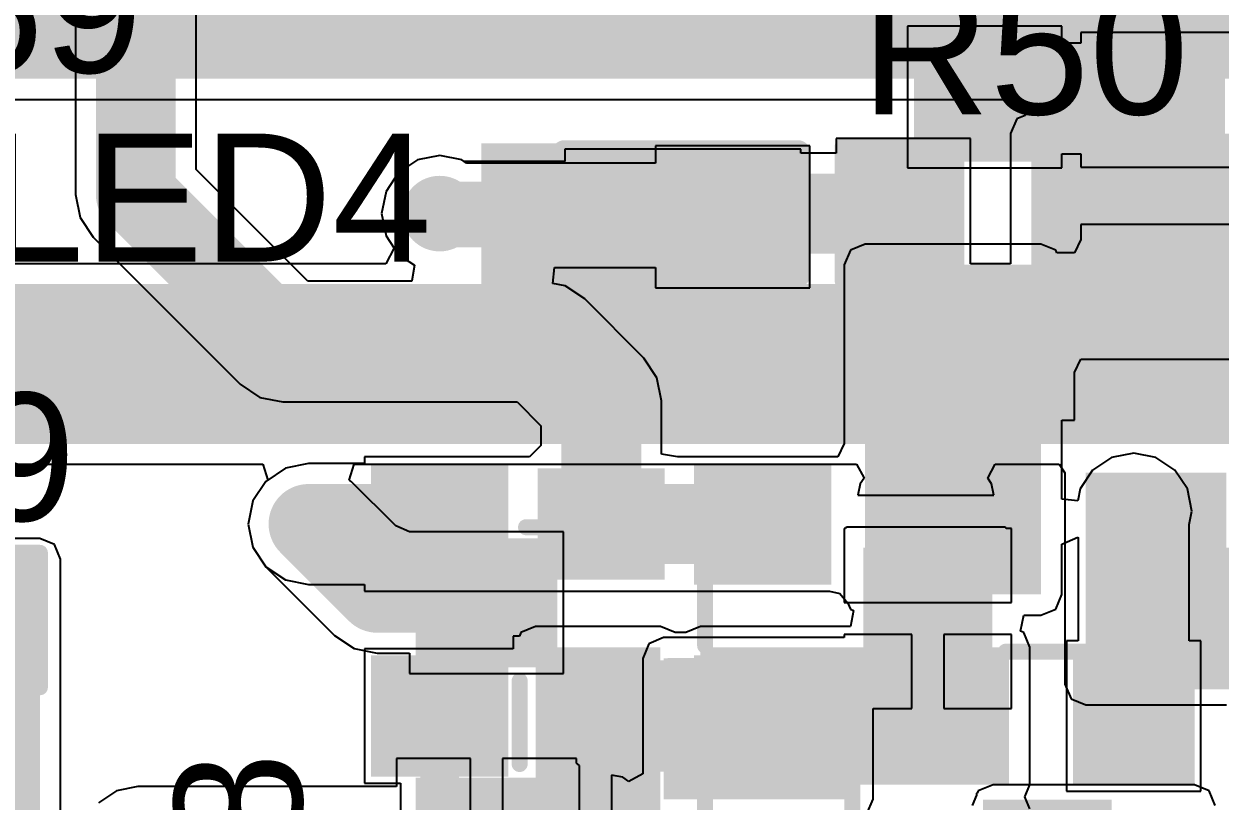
# Model space of a CAD drawing. Header units: millimetres. Extents: x 0 to 214, y 0 to 214.
# Drawn here: x 5.012 to 5.386, y 0.7224 to 0.9653 of the extents above; entities that cross this region are included whole.
import ezdxf

# ---------------------------------------------------------------- set-up
doc = ezdxf.new("R2010")
doc.units = ezdxf.units.MM
doc.header["$MEASUREMENT"] = 0
for name, color, linetype in [('BottomLayer', 5, 'Continuous'), ('BottomPaste', 16, 'Continuous'), ('BottomSolder', 6, 'Continuous'), ('TopLayer', 1, 'Continuous'), ('TopOverlay', 2, 'Continuous'), ('TopPaste', 8, 'Continuous'), ('TopSolder', 216, 'Continuous'), ('ViaHoleLayer', 16, 'Continuous')]:
    doc.layers.add(name, color=color, linetype=linetype)
doc.styles.add('Arial', font='', dxfattribs={"height": 0.2})
doc.styles.get('Arial').set_extended_font_data('Arial')

# ---------------------------------------------------------------- blocks, each defined once
blk = doc.blocks.new('SOT_23_45')
at = {"layer": 'TopLayer'}
for points in [[(-0.01614175, 0.05748035), (0.01614175, 0.05748035), (0.01614175, 0.02125985), (-0.01614175, 0.02125985)], [(-0.05354335, -0.02125985), (-0.02125985, -0.02125985), (-0.02125985, -0.05748035), (-0.05354335, -0.05748035)], [(0.02125985, -0.02125985), (0.05354335, -0.02125985), (0.05354335, -0.05748035), (0.02125985, -0.05748035)]]:
    blk.add_hatch(color=1, dxfattribs=at).paths.add_polyline_path(points)
at = {"layer": 'TopPaste'}
for points in [[(-0.01614175, 0.05748035), (0.01614175, 0.05748035), (0.01614175, 0.02125985), (-0.01614175, 0.02125985)], [(-0.05354335, -0.02125985), (-0.02125985, -0.02125985), (-0.02125985, -0.05748035), (-0.05354335, -0.05748035)], [(0.02125985, -0.02125985), (0.05354335, -0.02125985), (0.05354335, -0.05748035), (0.02125985, -0.05748035)]]:
    blk.add_hatch(color=8, dxfattribs=at).paths.add_polyline_path(points)
at = {"layer": 'TopSolder'}
for points in [[(-0.02014175, 0.06148035), (0.02014175, 0.06148035), (0.02014175, 0.01725985), (-0.02014175, 0.01725985)], [(-0.05754335, -0.01725985), (-0.01725985, -0.01725985), (-0.01725985, -0.06148035), (-0.05754335, -0.06148035)], [(0.01725985, -0.01725985), (0.05754335, -0.01725985), (0.05754335, -0.06148035), (0.01725985, -0.06148035)]]:
    blk.add_hatch(color=216, dxfattribs=at).paths.add_polyline_path(points)
at = {"layer": 'TopOverlay', "const_width": 0.005}
for points in [[(-0.061, -0.027), (-0.061, 0.029)], [(-0.061, 0.029), (-0.024, 0.029)], [(0.024, 0.029), (0.061, 0.029)], [(0.061, -0.027), (0.061, 0.029)], [(-0.013, -0.029), (0.013, -0.029)]]:
    blk.add_lwpolyline(points, dxfattribs=at)
at = {"layer": 'TopOverlay'}
for points, const_width in [([(-0.06225, 0.029, 1), (-0.05975, 0.029, 1)], 0.0025), ([(-0.06225, 0.029, 1), (-0.05975, 0.029, 1)], 0.0025), ([(-0.02525, 0.029, 1), (-0.02275, 0.029, 1)], 0.0025), ([(0.02275, 0.029, 1), (0.02525, 0.029, 1)], 0.0025), ([(0.05975, 0.029, 1), (0.06225, 0.029, 1)], 0.0025), ([(0.05975, 0.029, 1), (0.06225, 0.029, 1)], 0.0025), ([(-0.06225, -0.027, 1), (-0.05975, -0.027, 1)], 0.0025), ([(0.05975, -0.027, 1), (0.06225, -0.027, 1)], 0.0025), ([(-0.01425, -0.029, 1), (-0.01175, -0.029, 1)], 0.0025), ([(0.01175, -0.029, 1), (0.01425, -0.029, 1)], 0.0025), ([(-0.0643944, -0.045, 1), (-0.0716056, -0.045, 1)], 0.01), ([(-0.0741056, -0.045, 1), (-0.0691056, -0.045, 1)], 0.005), ([(-0.0668944, -0.045, 1), (-0.0618944, -0.045, 1)], 0.005)]:
    blk.add_lwpolyline(points, format="xyb", close=True, dxfattribs=dict(at, const_width=const_width))
blk = doc.blocks.new('R___0603_75')
at = {"layer": 'TopLayer'}
for points in [[(-0.015, 0.0175), (-0.015, -0.0175), (-0.045, -0.0175), (-0.045, 0.0175)], [(0.045, 0.0175), (0.045, -0.0175), (0.015, -0.0175), (0.015, 0.0175)]]:
    blk.add_hatch(color=1, dxfattribs=at).paths.add_polyline_path(points)
at = {"layer": 'TopPaste'}
for points in [[(-0.015, 0.0175), (-0.015, -0.0175), (-0.045, -0.0175), (-0.045, 0.0175)], [(0.045, 0.0175), (0.045, -0.0175), (0.015, -0.0175), (0.015, 0.0175)]]:
    blk.add_hatch(color=8, dxfattribs=at).paths.add_polyline_path(points)
at = {"layer": 'TopSolder'}
for points in [[(-0.011, 0.0215), (-0.011, -0.0215), (-0.049, -0.0215), (-0.049, 0.0215)], [(0.049, 0.0215), (0.049, -0.0215), (0.011, -0.0215), (0.011, 0.0215)]]:
    blk.add_hatch(color=216, dxfattribs=at).paths.add_polyline_path(points)
at = {"layer": 'TopOverlay', "const_width": 0.005}
for points in [[(-0.048, -0.021), (-0.048, 0.021)], [(-0.048, 0.021), (0.048, 0.021)], [(0.048, -0.021), (0.048, 0.021)], [(-0.048, -0.021), (0.048, -0.021)]]:
    blk.add_lwpolyline(points, dxfattribs=at)
at = {"layer": 'TopOverlay', "const_width": 0.0025}
for points in [[(-0.04925, 0.021, 1), (-0.04675, 0.021, 1)], [(-0.04925, 0.021, 1), (-0.04675, 0.021, 1)], [(0.04675, 0.021, 1), (0.04925, 0.021, 1)], [(0.04675, 0.021, 1), (0.04925, 0.021, 1)], [(-0.04925, -0.021, 1), (-0.04675, -0.021, 1)], [(-0.04925, -0.021, 1), (-0.04675, -0.021, 1)], [(0.04675, -0.021, 1), (0.04925, -0.021, 1)], [(0.04675, -0.021, 1), (0.04925, -0.021, 1)]]:
    blk.add_lwpolyline(points, format="xyb", close=True, dxfattribs=at)
blk = doc.blocks.new('RES_0603_B_140')
at = {"layer": 'BottomLayer'}
for points in [[(-0.045, -0.0175), (-0.045, 0.0175), (-0.015, 0.0175), (-0.015, -0.0175)], [(0.015, -0.0175), (0.015, 0.0175), (0.045, 0.0175), (0.045, -0.0175)]]:
    blk.add_hatch(color=5, dxfattribs=at).paths.add_polyline_path(points)
at = {"layer": 'BottomPaste'}
for points in [[(-0.045, -0.0175), (-0.045, 0.0175), (-0.015, 0.0175), (-0.015, -0.0175)], [(0.015, -0.0175), (0.015, 0.0175), (0.045, 0.0175), (0.045, -0.0175)]]:
    blk.add_hatch(color=16, dxfattribs=at).paths.add_polyline_path(points)
at = {"layer": 'BottomSolder'}
for points in [[(-0.049, -0.0215), (-0.049, 0.0215), (-0.011, 0.0215), (-0.011, -0.0215)], [(0.011, -0.0215), (0.011, 0.0215), (0.049, 0.0215), (0.049, -0.0215)]]:
    blk.add_hatch(color=6, dxfattribs=at).paths.add_polyline_path(points)
blk = doc.blocks.new('SOT_23_160')
at = {"layer": 'TopLayer'}
for points in [[(-0.01614175, 0.05748035), (0.01614175, 0.05748035), (0.01614175, 0.02125985), (-0.01614175, 0.02125985)], [(-0.05354335, -0.02125985), (-0.02125985, -0.02125985), (-0.02125985, -0.05748035), (-0.05354335, -0.05748035)], [(0.02125985, -0.02125985), (0.05354335, -0.02125985), (0.05354335, -0.05748035), (0.02125985, -0.05748035)]]:
    blk.add_hatch(color=1, dxfattribs=at).paths.add_polyline_path(points)
at = {"layer": 'TopPaste'}
for points in [[(-0.01614175, 0.05748035), (0.01614175, 0.05748035), (0.01614175, 0.02125985), (-0.01614175, 0.02125985)], [(-0.05354335, -0.02125985), (-0.02125985, -0.02125985), (-0.02125985, -0.05748035), (-0.05354335, -0.05748035)], [(0.02125985, -0.02125985), (0.05354335, -0.02125985), (0.05354335, -0.05748035), (0.02125985, -0.05748035)]]:
    blk.add_hatch(color=8, dxfattribs=at).paths.add_polyline_path(points)
at = {"layer": 'TopSolder'}
for points in [[(-0.02014175, 0.06148035), (0.02014175, 0.06148035), (0.02014175, 0.01725985), (-0.02014175, 0.01725985)], [(-0.05754335, -0.01725985), (-0.01725985, -0.01725985), (-0.01725985, -0.06148035), (-0.05754335, -0.06148035)], [(0.01725985, -0.01725985), (0.05754335, -0.01725985), (0.05754335, -0.06148035), (0.01725985, -0.06148035)]]:
    blk.add_hatch(color=216, dxfattribs=at).paths.add_polyline_path(points)
at = {"layer": 'TopOverlay', "const_width": 0.005}
for points in [[(-0.024, 0.029), (-0.061, 0.029)], [(-0.061, -0.027), (-0.061, 0.029)], [(0.061, 0.029), (0.024, 0.029)], [(0.061, -0.027), (0.061, 0.029)], [(0.013, -0.029), (-0.013, -0.029)]]:
    blk.add_lwpolyline(points, dxfattribs=at)
at = {"layer": 'TopOverlay'}
for points, const_width in [([(-0.06225, 0.029, 1), (-0.05975, 0.029, 1)], 0.0025), ([(-0.06225, 0.029, 1), (-0.05975, 0.029, 1)], 0.0025), ([(-0.02525, 0.029, 1), (-0.02275, 0.029, 1)], 0.0025), ([(0.02275, 0.029, 1), (0.02525, 0.029, 1)], 0.0025), ([(0.05975, 0.029, 1), (0.06225, 0.029, 1)], 0.0025), ([(0.05975, 0.029, 1), (0.06225, 0.029, 1)], 0.0025), ([(-0.06225, -0.027, 1), (-0.05975, -0.027, 1)], 0.0025), ([(0.05975, -0.027, 1), (0.06225, -0.027, 1)], 0.0025), ([(-0.01425, -0.029, 1), (-0.01175, -0.029, 1)], 0.0025), ([(0.01175, -0.029, 1), (0.01425, -0.029, 1)], 0.0025), ([(-0.0643944, -0.045, 1), (-0.0716056, -0.045, 1)], 0.01), ([(-0.0741056, -0.045, 1), (-0.0691056, -0.045, 1)], 0.005), ([(-0.0668944, -0.045, 1), (-0.0618944, -0.045, 1)], 0.005)]:
    blk.add_lwpolyline(points, format="xyb", close=True, dxfattribs=dict(at, const_width=const_width))
blk = doc.blocks.new('LED_0402_171')
at = {"layer": 'TopLayer'}
for points in [[(-0.0309055, 0.01417325), (-0.0064961, 0.01417325), (-0.0064961, -0.01417325), (-0.0309055, -0.01417325)], [(0.0064961, 0.01417325), (0.0309055, 0.01417325), (0.0309055, -0.01417325), (0.0064961, -0.01417325)]]:
    blk.add_hatch(color=1, dxfattribs=at).paths.add_polyline_path(points)
at = {"layer": 'TopOverlay'}
blk.add_hatch(color=2, dxfattribs=at).paths.add_polyline_path([(0.036997, -0.022), (0.062997, -0.022), (0.062997, 0.022), (0.036997, 0.022)])
at = {"layer": 'TopPaste'}
for points in [[(-0.0309055, 0.01417325), (-0.0064961, 0.01417325), (-0.0064961, -0.01417325), (-0.0309055, -0.01417325)], [(0.0064961, 0.01417325), (0.0309055, 0.01417325), (0.0309055, -0.01417325), (0.0064961, -0.01417325)]]:
    blk.add_hatch(color=8, dxfattribs=at).paths.add_polyline_path(points)
at = {"layer": 'TopSolder'}
for points in [[(-0.0349055, 0.01817325), (-0.0024961, 0.01817325), (-0.0024961, -0.01817325), (-0.0349055, -0.01817325)], [(0.0024961, 0.01817325), (0.0349055, 0.01817325), (0.0349055, -0.01817325), (0.0024961, -0.01817325)]]:
    blk.add_hatch(color=216, dxfattribs=at).paths.add_polyline_path(points)
at = {"layer": 'TopOverlay', "const_width": 0.007874}
for points in [[(0.037, 0.019), (-0.036, 0.019)], [(-0.036, 0.019), (-0.036, -0.019)], [(0.037, 0.019), (0.037, -0.019)], [(0.037, -0.019), (-0.036, -0.019)]]:
    blk.add_lwpolyline(points, dxfattribs=at)
at = {"layer": 'TopOverlay', "const_width": 0.003937}
for points in [[(-0.0379685, 0.019, 1), (-0.0340315, 0.019, 1)], [(-0.0379685, 0.019, 1), (-0.0340315, 0.019, 1)], [(0.0350315, 0.019, 1), (0.0389685, 0.019, 1)], [(0.0350315, 0.019, 1), (0.0389685, 0.019, 1)], [(-0.0379685, -0.019, 1), (-0.0340315, -0.019, 1)], [(-0.0379685, -0.019, 1), (-0.0340315, -0.019, 1)], [(0.0350315, -0.019, 1), (0.0389685, -0.019, 1)], [(0.0350315, -0.019, 1), (0.0389685, -0.019, 1)]]:
    blk.add_lwpolyline(points, format="xyb", close=True, dxfattribs=at)
blk = doc.blocks.new('SOT_23_260')
at = {"layer": 'TopLayer'}
for points in [[(-0.01614175, 0.05748035), (0.01614175, 0.05748035), (0.01614175, 0.02125985), (-0.01614175, 0.02125985)], [(-0.05354335, -0.02125985), (-0.02125985, -0.02125985), (-0.02125985, -0.05748035), (-0.05354335, -0.05748035)], [(0.02125985, -0.02125985), (0.05354335, -0.02125985), (0.05354335, -0.05748035), (0.02125985, -0.05748035)]]:
    blk.add_hatch(color=1, dxfattribs=at).paths.add_polyline_path(points)
at = {"layer": 'TopPaste'}
for points in [[(-0.01614175, 0.05748035), (0.01614175, 0.05748035), (0.01614175, 0.02125985), (-0.01614175, 0.02125985)], [(-0.05354335, -0.02125985), (-0.02125985, -0.02125985), (-0.02125985, -0.05748035), (-0.05354335, -0.05748035)], [(0.02125985, -0.02125985), (0.05354335, -0.02125985), (0.05354335, -0.05748035), (0.02125985, -0.05748035)]]:
    blk.add_hatch(color=8, dxfattribs=at).paths.add_polyline_path(points)
at = {"layer": 'TopSolder'}
for points in [[(-0.02014175, 0.06148035), (0.02014175, 0.06148035), (0.02014175, 0.01725985), (-0.02014175, 0.01725985)], [(-0.05754335, -0.01725985), (-0.01725985, -0.01725985), (-0.01725985, -0.06148035), (-0.05754335, -0.06148035)], [(0.01725985, -0.01725985), (0.05754335, -0.01725985), (0.05754335, -0.06148035), (0.01725985, -0.06148035)]]:
    blk.add_hatch(color=216, dxfattribs=at).paths.add_polyline_path(points)
at = {"layer": 'TopOverlay', "const_width": 0.005}
for points in [[(-0.024, 0.029), (-0.061, 0.029)], [(-0.061, 0.029), (-0.061, -0.027)], [(0.061, 0.029), (0.024, 0.029)], [(0.061, 0.029), (0.061, -0.027)], [(0.013, -0.029), (-0.013, -0.029)]]:
    blk.add_lwpolyline(points, dxfattribs=at)
at = {"layer": 'TopOverlay'}
for points, const_width in [([(-0.06225, 0.029, 1), (-0.05975, 0.029, 1)], 0.0025), ([(-0.06225, 0.029, 1), (-0.05975, 0.029, 1)], 0.0025), ([(-0.02525, 0.029, 1), (-0.02275, 0.029, 1)], 0.0025), ([(0.02275, 0.029, 1), (0.02525, 0.029, 1)], 0.0025), ([(0.05975, 0.029, 1), (0.06225, 0.029, 1)], 0.0025), ([(0.05975, 0.029, 1), (0.06225, 0.029, 1)], 0.0025), ([(-0.06225, -0.027, 1), (-0.05975, -0.027, 1)], 0.0025), ([(0.05975, -0.027, 1), (0.06225, -0.027, 1)], 0.0025), ([(-0.01425, -0.029, 1), (-0.01175, -0.029, 1)], 0.0025), ([(0.01175, -0.029, 1), (0.01425, -0.029, 1)], 0.0025), ([(-0.0643944, -0.045, 1), (-0.0716056, -0.045, 1)], 0.01), ([(-0.0741056, -0.045, 1), (-0.0691056, -0.045, 1)], 0.005), ([(-0.0668944, -0.045, 1), (-0.0618944, -0.045, 1)], 0.005)]:
    blk.add_lwpolyline(points, format="xyb", close=True, dxfattribs=dict(at, const_width=const_width))
blk = doc.blocks.new('RES_0603_285')
at = {"layer": 'TopLayer'}
for points in [[(-0.015, 0.0175), (-0.015, -0.0175), (-0.045, -0.0175), (-0.045, 0.0175)], [(0.045, 0.0175), (0.045, -0.0175), (0.015, -0.0175), (0.015, 0.0175)]]:
    blk.add_hatch(color=1, dxfattribs=at).paths.add_polyline_path(points)
at = {"layer": 'TopPaste'}
for points in [[(-0.015, 0.0175), (-0.015, -0.0175), (-0.045, -0.0175), (-0.045, 0.0175)], [(0.045, 0.0175), (0.045, -0.0175), (0.015, -0.0175), (0.015, 0.0175)]]:
    blk.add_hatch(color=8, dxfattribs=at).paths.add_polyline_path(points)
at = {"layer": 'TopSolder'}
for points in [[(-0.011, 0.0215), (-0.011, -0.0215), (-0.049, -0.0215), (-0.049, 0.0215)], [(0.049, 0.0215), (0.049, -0.0215), (0.011, -0.0215), (0.011, 0.0215)]]:
    blk.add_hatch(color=216, dxfattribs=at).paths.add_polyline_path(points)
at = {"layer": 'TopOverlay', "const_width": 0.005}
for points in [[(-0.049, 0.021), (0.049, 0.021)], [(-0.049, -0.021), (-0.049, 0.021)], [(0.049, -0.021), (0.049, 0.021)], [(-0.049, -0.021), (0.049, -0.021)]]:
    blk.add_lwpolyline(points, dxfattribs=at)
at = {"layer": 'TopOverlay', "const_width": 0.0025}
for points in [[(-0.05025, 0.021, 1), (-0.04775, 0.021, 1)], [(-0.05025, 0.021, 1), (-0.04775, 0.021, 1)], [(0.04775, 0.021, 1), (0.05025, 0.021, 1)], [(0.04775, 0.021, 1), (0.05025, 0.021, 1)], [(-0.05025, -0.021, 1), (-0.04775, -0.021, 1)], [(-0.05025, -0.021, 1), (-0.04775, -0.021, 1)], [(0.04775, -0.021, 1), (0.05025, -0.021, 1)], [(0.04775, -0.021, 1), (0.05025, -0.021, 1)]]:
    blk.add_lwpolyline(points, format="xyb", close=True, dxfattribs=at)
blk = doc.blocks.new('RES_0603_B_289')
at = {"layer": 'BottomLayer'}
for points in [[(-0.045, -0.0175), (-0.045, 0.0175), (-0.015, 0.0175), (-0.015, -0.0175)], [(0.015, -0.0175), (0.015, 0.0175), (0.045, 0.0175), (0.045, -0.0175)]]:
    blk.add_hatch(color=5, dxfattribs=at).paths.add_polyline_path(points)
at = {"layer": 'BottomPaste'}
for points in [[(-0.045, -0.0175), (-0.045, 0.0175), (-0.015, 0.0175), (-0.015, -0.0175)], [(0.015, -0.0175), (0.015, 0.0175), (0.045, 0.0175), (0.045, -0.0175)]]:
    blk.add_hatch(color=16, dxfattribs=at).paths.add_polyline_path(points)
at = {"layer": 'BottomSolder'}
for points in [[(-0.049, -0.0215), (-0.049, 0.0215), (-0.011, 0.0215), (-0.011, -0.0215)], [(0.011, -0.0215), (0.011, 0.0215), (0.049, 0.0215), (0.049, -0.0215)]]:
    blk.add_hatch(color=6, dxfattribs=at).paths.add_polyline_path(points)
blk = doc.blocks.new('RES_0603_B_292')
at = {"layer": 'BottomLayer'}
for points in [[(-0.045, -0.0175), (-0.045, 0.0175), (-0.015, 0.0175), (-0.015, -0.0175)], [(0.015, -0.0175), (0.015, 0.0175), (0.045, 0.0175), (0.045, -0.0175)]]:
    blk.add_hatch(color=5, dxfattribs=at).paths.add_polyline_path(points)
at = {"layer": 'BottomPaste'}
for points in [[(-0.045, -0.0175), (-0.045, 0.0175), (-0.015, 0.0175), (-0.015, -0.0175)], [(0.015, -0.0175), (0.015, 0.0175), (0.045, 0.0175), (0.045, -0.0175)]]:
    blk.add_hatch(color=16, dxfattribs=at).paths.add_polyline_path(points)
at = {"layer": 'BottomSolder'}
for points in [[(-0.049, -0.0215), (-0.049, 0.0215), (-0.011, 0.0215), (-0.011, -0.0215)], [(0.011, -0.0215), (0.011, 0.0215), (0.049, 0.0215), (0.049, -0.0215)]]:
    blk.add_hatch(color=6, dxfattribs=at).paths.add_polyline_path(points)
blk = doc.blocks.new('RES_0603_B_293')
at = {"layer": 'BottomLayer'}
for points in [[(-0.045, -0.0175), (-0.045, 0.0175), (-0.015, 0.0175), (-0.015, -0.0175)], [(0.015, -0.0175), (0.015, 0.0175), (0.045, 0.0175), (0.045, -0.0175)]]:
    blk.add_hatch(color=5, dxfattribs=at).paths.add_polyline_path(points)
at = {"layer": 'BottomPaste'}
for points in [[(-0.045, -0.0175), (-0.045, 0.0175), (-0.015, 0.0175), (-0.015, -0.0175)], [(0.015, -0.0175), (0.015, 0.0175), (0.045, 0.0175), (0.045, -0.0175)]]:
    blk.add_hatch(color=16, dxfattribs=at).paths.add_polyline_path(points)
at = {"layer": 'BottomSolder'}
for points in [[(-0.049, -0.0215), (-0.049, 0.0215), (-0.011, 0.0215), (-0.011, -0.0215)], [(0.011, -0.0215), (0.011, 0.0215), (0.049, 0.0215), (0.049, -0.0215)]]:
    blk.add_hatch(color=6, dxfattribs=at).paths.add_polyline_path(points)
blk = doc.blocks.new('SOT_23_B_316')
at = {"layer": 'BottomLayer'}
for points in [[(-0.05354335, 0.05748035), (-0.02125985, 0.05748035), (-0.02125985, 0.02125985), (-0.05354335, 0.02125985)], [(0.02125985, 0.05748035), (0.05354335, 0.05748035), (0.05354335, 0.02125985), (0.02125985, 0.02125985)], [(-0.01614175, -0.02125985), (0.01614175, -0.02125985), (0.01614175, -0.05748035), (-0.01614175, -0.05748035)]]:
    blk.add_hatch(color=5, dxfattribs=at).paths.add_polyline_path(points)
at = {"layer": 'BottomPaste'}
for points in [[(-0.05354335, 0.05748035), (-0.02125985, 0.05748035), (-0.02125985, 0.02125985), (-0.05354335, 0.02125985)], [(0.02125985, 0.05748035), (0.05354335, 0.05748035), (0.05354335, 0.02125985), (0.02125985, 0.02125985)], [(-0.01614175, -0.02125985), (0.01614175, -0.02125985), (0.01614175, -0.05748035), (-0.01614175, -0.05748035)]]:
    blk.add_hatch(color=16, dxfattribs=at).paths.add_polyline_path(points)
at = {"layer": 'BottomSolder'}
for points in [[(-0.05754335, 0.06148035), (-0.01725985, 0.06148035), (-0.01725985, 0.01725985), (-0.05754335, 0.01725985)], [(0.01725985, 0.06148035), (0.05754335, 0.06148035), (0.05754335, 0.01725985), (0.01725985, 0.01725985)], [(-0.02014175, -0.01725985), (0.02014175, -0.01725985), (0.02014175, -0.06148035), (-0.02014175, -0.06148035)]]:
    blk.add_hatch(color=6, dxfattribs=at).paths.add_polyline_path(points)
blk = doc.blocks.new('C__0603_B_340')
at = {"layer": 'BottomLayer'}
for points in [[(-0.045, -0.0175), (-0.045, 0.0175), (-0.015, 0.0175), (-0.015, -0.0175)], [(0.015, -0.0175), (0.015, 0.0175), (0.045, 0.0175), (0.045, -0.0175)]]:
    blk.add_hatch(color=5, dxfattribs=at).paths.add_polyline_path(points)
at = {"layer": 'BottomPaste'}
for points in [[(-0.045, -0.0175), (-0.045, 0.0175), (-0.015, 0.0175), (-0.015, -0.0175)], [(0.015, -0.0175), (0.015, 0.0175), (0.045, 0.0175), (0.045, -0.0175)]]:
    blk.add_hatch(color=16, dxfattribs=at).paths.add_polyline_path(points)
at = {"layer": 'BottomSolder'}
for points in [[(-0.0473622, -0.0198622), (-0.0473622, 0.0198622), (-0.0126378, 0.0198622), (-0.0126378, -0.0198622)], [(0.0126378, -0.0198622), (0.0126378, 0.0198622), (0.0473622, 0.0198622), (0.0473622, -0.0198622)]]:
    blk.add_hatch(color=6, dxfattribs=at).paths.add_polyline_path(points)

msp = doc.modelspace()

# ---------------------------------------------------------------- hatches: boundary and pattern name
at = {"layer": 'BottomLayer'}
h = msp.add_hatch(color=5, dxfattribs=at)
edge = h.paths.add_edge_path()
edge.add_arc((5.142, 0.906), 0.011811, 0, 360)
for points in [[(5.275, 0.787), (5.33, 0.787), (5.33, 0.89), (5.275, 0.89)], [(5.172, 0.679), (5.211, 0.679), (5.211, 0.7705), (5.172, 0.7705)], [(5.3200002, 0.7275), (5.3200002, 0.7705), (5.2235002, 0.7705), (5.2235002, 0.7275)]]:
    msp.add_hatch(color=5, dxfattribs=at).paths.add_polyline_path(points)
h = msp.add_hatch(color=5, dxfattribs=at)
edge = h.paths.add_edge_path()
edge.add_arc((5.294, 0.813), 0.011811, 0, 360)
h = msp.add_hatch(color=5, dxfattribs=at)
edge = h.paths.add_edge_path()
edge.add_arc((5.359, 0.813), 0.011811, 0, 360)
h = msp.add_hatch(color=5, dxfattribs=at)
edge = h.paths.add_edge_path()
edge.add_arc((5.101, 0.809), 0.011811, 0, 360)
h = msp.add_hatch(color=5, dxfattribs=at)
edge = h.paths.add_edge_path()
edge.add_arc((5.257, 0.747), 0.011811, 0, 360)
at = {"layer": 'BottomSolder'}
h = msp.add_hatch(color=6, dxfattribs=at)
edge = h.paths.add_edge_path()
edge.add_arc((5.142, 0.906), 0.0059055, 0, 360)
h = msp.add_hatch(color=6, dxfattribs=at)
edge = h.paths.add_edge_path()
edge.add_arc((5.294, 0.813), 0.0059055, 0, 360)
h = msp.add_hatch(color=6, dxfattribs=at)
edge = h.paths.add_edge_path()
edge.add_arc((5.359, 0.813), 0.0059055, 0, 360)
h = msp.add_hatch(color=6, dxfattribs=at)
edge = h.paths.add_edge_path()
edge.add_arc((5.101, 0.809), 0.0059055, 0, 360)
h = msp.add_hatch(color=6, dxfattribs=at)
edge = h.paths.add_edge_path()
edge.add_arc((5.257, 0.747), 0.0059055, 0, 360)
at = {"layer": 'TopLayer'}
for points in [[(4.537, 0.9481762), (5.628, 0.9481762), (5.628, 1.069), (4.537, 1.069)], [(5.327, 0.871), (5.432, 0.871), (5.432, 0.931), (5.327, 0.931)], [(5.344, 0.759), (5.388, 0.759), (5.388, 0.8249998), (5.344, 0.8249998)], [(4.97, 0.708), (5.017, 0.708), (5.017, 0.798), (4.97, 0.798)], [(5.212, 0.723), (5.271, 0.723), (5.271, 0.767), (5.212, 0.767)]]:
    msp.add_hatch(color=1, dxfattribs=at).paths.add_polyline_path(points)
h = msp.add_hatch(color=1, dxfattribs=at)
edge = h.paths.add_edge_path()
edge.add_arc((5.142, 0.906), 0.011811, 0, 360)
h = msp.add_hatch(color=1, dxfattribs=at)
edge = h.paths.add_edge_path()
edge.add_arc((5.294, 0.813), 0.011811, 0, 360)
h = msp.add_hatch(color=1, dxfattribs=at)
edge = h.paths.add_edge_path()
edge.add_arc((5.359, 0.813), 0.011811, 0, 360)
h = msp.add_hatch(color=1, dxfattribs=at)
edge = h.paths.add_edge_path()
edge.add_arc((5.101, 0.809), 0.011811, 0, 360)
h = msp.add_hatch(color=1, dxfattribs=at)
edge = h.paths.add_edge_path()
edge.add_arc((5.257, 0.747), 0.011811, 0, 360)
at = {"layer": 'TopSolder'}
h = msp.add_hatch(color=216, dxfattribs=at)
edge = h.paths.add_edge_path()
edge.add_arc((5.142, 0.906), 0.0059055, 0, 360)
h = msp.add_hatch(color=216, dxfattribs=at)
edge = h.paths.add_edge_path()
edge.add_arc((5.294, 0.813), 0.0059055, 0, 360)
h = msp.add_hatch(color=216, dxfattribs=at)
edge = h.paths.add_edge_path()
edge.add_arc((5.359, 0.813), 0.0059055, 0, 360)
h = msp.add_hatch(color=216, dxfattribs=at)
edge = h.paths.add_edge_path()
edge.add_arc((5.101, 0.809), 0.0059055, 0, 360)
h = msp.add_hatch(color=216, dxfattribs=at)
edge = h.paths.add_edge_path()
edge.add_arc((5.257, 0.747), 0.0059055, 0, 360)
at = {"layer": 'ViaHoleLayer'}
h = msp.add_hatch(color=16, dxfattribs=at)
edge = h.paths.add_edge_path()
edge.add_arc((5.142, 0.906), 0.0059055, 0, 360)
h = msp.add_hatch(color=16, dxfattribs=at)
edge = h.paths.add_edge_path()
edge.add_arc((5.294, 0.813), 0.0059055, 0, 360)
h = msp.add_hatch(color=16, dxfattribs=at)
edge = h.paths.add_edge_path()
edge.add_arc((5.359, 0.813), 0.0059055, 0, 360)
h = msp.add_hatch(color=16, dxfattribs=at)
edge = h.paths.add_edge_path()
edge.add_arc((5.101, 0.809), 0.0059055, 0, 360)
h = msp.add_hatch(color=16, dxfattribs=at)
edge = h.paths.add_edge_path()
edge.add_arc((5.257, 0.747), 0.0059055, 0, 360)

# ---------------------------------------------------------------- linework, layer by layer
at = {"layer": 'BottomLayer'}
for p, q in [((5.0281376, 1.509), (5.0281376, 0.912)), ((5.0658624, 0.919813), (5.0658624, 1.509)), ((5.3364803, 0.9645433), (5.2882599, 0.9645433)), ((5.2882599, 0.9645433), (5.2882599, 0.9202599)), ((5.3364803, 0.9593102), (5.3364803, 0.9645433)), ((5.3895, 0.9625528), (5.3425, 0.9625528)), ((5.3425, 0.9625528), (5.3425, 0.9593102)), ((5.3425, 0.9593102), (5.3364803, 0.9593102)), ((5.142, 0.9241599), (5.1350505, 0.9227776)), ((5.1489495, 0.9227776), (5.142, 0.9241599)), ((5.2577401, 0.9271417), (5.2095197, 0.9271417)), ((5.2095197, 0.9271417), (5.2095197, 0.9218135)), ((5.2577401, 0.8828583), (5.2577401, 0.9271417)), ((5.3364803, 0.9202599), (5.3364803, 0.9246442)), ((5.3364803, 0.9246442), (5.3425, 0.9246442)), ((5.3425, 0.9246442), (5.3425, 0.9205528)), ((5.1350505, 0.9227776), (5.129159, 0.918841)), ((5.1503924, 0.9218135), (5.1489495, 0.9227776)), ((5.2095197, 0.9218135), (5.1503924, 0.9218135)), ((5.2882599, 0.9202599), (5.3364803, 0.9202599)), ((5.3425, 0.9205528), (5.3895, 0.9205528)), ((5.100813, 0.8848624), (5.0658624, 0.919813)), ((5.129159, 0.918841), (5.1252224, 0.9129495)), ((5.1252224, 0.9129495), (5.1238401, 0.906)), ((5.0281376, 0.912), (5.0295734, 0.9047816)), ((5.1238401, 0.906), (5.1252224, 0.8990505)), ((5.0295734, 0.9047816), (5.0336623, 0.8986623)), ((5.3894999, 0.9025528), (5.3425, 0.9025528)), ((5.3425, 0.9025528), (5.3425, 0.8979036)), ((5.0336623, 0.8986623), (5.0796623, 0.8526623)), ((5.1252224, 0.8990505), (5.129159, 0.893159)), ((5.3425, 0.8979036), (5.3404802, 0.8937402)), ((5.2704078, 0.8945922), (5.2685056, 0.89)), ((5.275, 0.8964944), (5.2704078, 0.8945922)), ((5.33, 0.8964944), (5.275, 0.8964944)), ((5.3345922, 0.8945922), (5.33, 0.8964944)), ((5.3349452, 0.8937401), (5.3345922, 0.8945922)), ((5.129159, 0.893159), (5.1340926, 0.8898624)), ((5.3404802, 0.8937402), (5.3349452, 0.8937401)), ((5.1340926, 0.8898624), (5.1333109, 0.8849841)), ((5.1773981, 0.8841865), (5.1778906, 0.8891865)), ((5.1778906, 0.8891865), (5.2095197, 0.8891865)), ((5.2095197, 0.8891865), (5.2095197, 0.8828583)), ((5.2685056, 0.89), (5.2685056, 0.8341693)), ((5.133261, 0.8848624), (5.100813, 0.8848624)), ((5.1333109, 0.8849841), (5.133261, 0.8848624)), ((5.1812184, 0.8834266), (5.1773981, 0.8841865)), ((5.1873377, 0.8793377), (5.1812184, 0.8834266)), ((5.2095197, 0.8828583), (5.2577401, 0.8828583)), ((5.2058378, 0.8608377), (5.1873377, 0.8793377)), ((5.2099266, 0.8547183), (5.2058378, 0.8608377)), ((5.3404803, 0.8563893), (5.3425001, 0.8605527)), ((5.3425001, 0.8605527), (5.3454804, 0.8605528)), ((5.3454804, 0.8605528), (5.3894999, 0.8605528)), ((5.2113624, 0.8475), (5.2099266, 0.8547183)), ((5.3404803, 0.8414567), (5.3404803, 0.8563893)), ((5.0796623, 0.8526623), (5.0857816, 0.8485734)), ((5.0857816, 0.8485734), (5.093, 0.8471376)), ((5.093, 0.8471376), (5.166187, 0.8471376)), ((5.166187, 0.8471376), (5.1736376, 0.8396869)), ((5.2113624, 0.8308752), (5.2113624, 0.8475)), ((5.1736376, 0.8396869), (5.1736376, 0.8335356)), ((5.3364944, 0.816782), (5.3364944, 0.8414567)), ((5.3364944, 0.8414567), (5.3404803, 0.8414567)), ((5.2685056, 0.8341693), (5.2664999, 0.8300001)), ((5.1736376, 0.8335356), (5.170102, 0.83)), ((5.216362, 0.8300002), (5.2113624, 0.8308752)), ((5.359, 0.8311599), (5.3520505, 0.8297776)), ((5.3659495, 0.8297776), (5.359, 0.8311599)), ((5.101, 0.8278624), (5.0937817, 0.8264266)), ((5.1185, 0.8278624), (5.101, 0.8278624)), ((5.1639999, 0.83), (5.1185, 0.83)), ((5.1185, 0.83), (5.1185, 0.8278624)), ((5.1655, 0.8300001), (5.1639999, 0.83)), ((5.170102, 0.83), (5.1655, 0.8300001)), ((5.2195001, 0.8300002), (5.216362, 0.8300002)), ((5.2195001, 0.83), (5.2195001, 0.8300002)), ((5.2635055, 0.83), (5.2195001, 0.83)), ((5.2664999, 0.8300001), (5.2635055, 0.83)), ((5.3520505, 0.8297776), (5.346159, 0.825841)), ((5.371841, 0.825841), (5.3659495, 0.8297776)), ((5.0937817, 0.8264266), (5.0876623, 0.8223377)), ((5.346159, 0.825841), (5.3422224, 0.8199495)), ((5.3757776, 0.8199495), (5.371841, 0.825841)), ((5.0876623, 0.8223377), (5.0835734, 0.8162183)), ((5.3422224, 0.8199495), (5.3414944, 0.8162896)), ((5.3771599, 0.813), (5.3757776, 0.8199495)), ((5.0835734, 0.8162183), (5.0821376, 0.809)), ((5.3414944, 0.8162896), (5.3364944, 0.816782)), ((5.376333, 0.8088428), (5.3771599, 0.813)), ((5.0821376, 0.809), (5.0835734, 0.8017817)), ((5.376333, 0.7725), (5.376333, 0.8088428)), ((5.3364944, 0.8027059), (5.3414944, 0.8048657)), ((5.3414944, 0.8048657), (5.341667, 0.8047032)), ((5.341667, 0.8047032), (5.341667, 0.7725)), ((5.0835734, 0.8017817), (5.0876623, 0.7956623)), ((5.3364944, 0.787), (5.3364944, 0.8027059)), ((5.0876623, 0.7956623), (5.0937817, 0.7915734)), ((5.0937817, 0.7915734), (5.101, 0.7901376)), ((5.101, 0.7901376), (5.1185, 0.7901376)), ((5.1185, 0.7901376), (5.1185, 0.788)), ((5.1185, 0.788), (5.1639999, 0.788)), ((5.1639999, 0.788), (5.169, 0.7879999)), ((5.169, 0.7879999), (5.1705001, 0.788)), ((5.1705001, 0.788), (5.2159998, 0.788)), ((5.2159998, 0.788), (5.2159998, 0.7879998)), ((5.2159998, 0.7879998), (5.2195002, 0.7879998)), ((5.2195002, 0.7879998), (5.2195002, 0.788)), ((5.2195002, 0.788), (5.2638864, 0.788)), ((5.2638864, 0.788), (5.2670839, 0.7873078)), ((5.2670839, 0.7873078), (5.2696261, 0.7842948)), ((5.3345922, 0.7824078), (5.3364944, 0.787)), ((5.2696261, 0.7842948), (5.2704078, 0.7824078)), ((5.2704078, 0.7824078), (5.2714058, 0.7819944)), ((5.2714058, 0.7819944), (5.2704112, 0.7769944)), ((5.33, 0.7805056), (5.3345922, 0.7824078)), ((5.3235944, 0.7755056), (5.324589, 0.7805056)), ((5.324589, 0.7805056), (5.33, 0.7805056)), ((5.1674078, 0.7750922), (5.1669554, 0.774)), ((5.172, 0.7769944), (5.1674078, 0.7750922)), ((5.211, 0.7769944), (5.172, 0.7769944)), ((5.2155921, 0.7750922), (5.211, 0.7769944)), ((5.2189081, 0.7750923), (5.2155921, 0.7750922)), ((5.2235002, 0.7769944), (5.2189081, 0.7750923)), ((5.2704112, 0.7769944), (5.2235002, 0.7769944)), ((5.3245924, 0.7750922), (5.3235944, 0.7755056)), ((5.3264946, 0.7705), (5.3245924, 0.7750922)), ((5.1669554, 0.774), (5.165, 0.774)), ((5.165, 0.774), (5.165, 0.77)), ((5.3264946, 0.7275), (5.3264946, 0.7705)), ((5.341667, 0.7725), (5.338, 0.7725)), ((5.338, 0.7725), (5.338, 0.7255)), ((5.38, 0.7725), (5.376333, 0.7725)), ((5.38, 0.7255), (5.38, 0.7725)), ((5.165, 0.77), (5.1185, 0.77)), ((5.1185, 0.77), (5.1185, 0.728)), ((5.1185, 0.728), (5.1297649, 0.728)), ((5.1297649, 0.728), (5.1297649, 0.6742459)), ((5.3249413, 0.72375), (5.3264946, 0.7275)), ((5.3264946, 0.72), (5.3249413, 0.72375)), ((5.338, 0.7255), (5.38, 0.7255))]:
    msp.add_line(p, q, dxfattribs=at)
for points, const_width in [([(5.047, 0.912), (5.047, 1.509)], 0.025), ([(5.3123701, 0.9424016), (5.3127945, 0.9419772)], 0.022), ([(5.3127945, 0.9419772), (5.3655756, 0.9419772)], 0.022), ([(5.3655756, 0.9419772), (5.366, 0.9415528)], 0.022), ([(5.047, 0.912), (5.093, 0.866)], 0.025), ([(5.142, 0.906), (5.1425, 0.9055)], 0.02), ([(5.1425, 0.9055), (5.2331299, 0.9055)], 0.02), ([(5.2331299, 0.9055), (5.2336299, 0.905)], 0.02), ([(5.366, 0.8815528), (5.3660563, 0.8814965)], 0.022), ([(5.3660563, 0.8814965), (5.3984965, 0.8814965)], 0.022), ([(5.093, 0.866), (5.174, 0.866)], 0.025), ([(5.174, 0.866), (5.1925, 0.8475)], 0.025), ([(5.3052598, 0.8624566), (5.3104016, 0.8675984)], 0.022), ([(5.3104016, 0.8675984), (5.3123701, 0.8675984)], 0.022), ([(5.1925, 0.809), (5.1925, 0.8475)], 0.025), ([(5.359, 0.749), (5.359, 0.813)], 0.022), ([(5.101, 0.809), (5.142, 0.809)], 0.025), ([(5.1925, 0.809), (5.243, 0.809)], 0.025), ([(5.142, 0.661), (5.142, 0.749)], 0.012)]:
    msp.add_lwpolyline(points, dxfattribs=dict(at, const_width=const_width))
for points, const_width in [([(5.3068701, 0.9424016, 1), (5.3178701, 0.9424016, 1)], 0.011), ([(5.3072945, 0.9419772, 1), (5.3182945, 0.9419772, 1)], 0.011), ([(5.3072945, 0.9419772, 1), (5.3182945, 0.9419772, 1)], 0.011), ([(5.3600756, 0.9419772, 1), (5.3710756, 0.9419772, 1)], 0.011), ([(5.3600756, 0.9419772, 1), (5.3710756, 0.9419772, 1)], 0.011), ([(5.3605, 0.9415528, 1), (5.3715, 0.9415528, 1)], 0.011), ([(5.04075, 0.912, 1), (5.05325, 0.912, 1)], 0.0125), ([(5.04075, 0.912, 1), (5.05325, 0.912, 1)], 0.0125), ([(5.137, 0.906, 1), (5.147, 0.906, 1)], 0.01), ([(5.1375, 0.9055, 1), (5.1475, 0.9055, 1)], 0.01), ([(5.1375, 0.9055, 1), (5.1475, 0.9055, 1)], 0.01), ([(5.2281299, 0.9055, 1), (5.2381299, 0.9055, 1)], 0.01), ([(5.2281299, 0.9055, 1), (5.2381299, 0.9055, 1)], 0.01), ([(5.2286299, 0.905, 1), (5.2386299, 0.905, 1)], 0.01), ([(5.3605, 0.8815528, 1), (5.3715, 0.8815528, 1)], 0.011), ([(5.3605563, 0.8814965, 1), (5.3715563, 0.8814965, 1)], 0.011), ([(5.3605563, 0.8814965, 1), (5.3715563, 0.8814965, 1)], 0.011), ([(5.08675, 0.866, 1), (5.09925, 0.866, 1)], 0.0125), ([(5.08675, 0.866, 1), (5.09925, 0.866, 1)], 0.0125), ([(5.16775, 0.866, 1), (5.18025, 0.866, 1)], 0.0125), ([(5.16775, 0.866, 1), (5.18025, 0.866, 1)], 0.0125), ([(5.3049016, 0.8675984, 1), (5.3159016, 0.8675984, 1)], 0.011), ([(5.3049016, 0.8675984, 1), (5.3159016, 0.8675984, 1)], 0.011), ([(5.3068701, 0.8675984, 1), (5.3178701, 0.8675984, 1)], 0.011), ([(5.2997598, 0.8624566, 1), (5.3107598, 0.8624566, 1)], 0.011), ([(5.18625, 0.8475, 1), (5.19875, 0.8475, 1)], 0.0125), ([(5.18625, 0.8475, 1), (5.19875, 0.8475, 1)], 0.0125), ([(5.3535, 0.813, 1), (5.3645, 0.813, 1)], 0.011), ([(5.09475, 0.809, 1), (5.10725, 0.809, 1)], 0.0125), ([(5.13575, 0.809, 1), (5.14825, 0.809, 1)], 0.0125), ([(5.18625, 0.809, 1), (5.19875, 0.809, 1)], 0.0125), ([(5.18625, 0.809, 1), (5.19875, 0.809, 1)], 0.0125), ([(5.23675, 0.809, 1), (5.24925, 0.809, 1)], 0.0125), ([(5.3535, 0.749, 1), (5.3645, 0.749, 1)], 0.011), ([(5.139, 0.749, 1), (5.145, 0.749, 1)], 0.006)]:
    msp.add_lwpolyline(points, format="xyb", close=True, dxfattribs=dict(at, const_width=const_width))
at = {"layer": 'TopLayer'}
for p, q in [((4.537, 0.9416818), (5.3240436, 0.9416818)), ((5.3240436, 0.9416818), (5.3250382, 0.9366818)), ((5.3224078, 0.9355922), (5.3205056, 0.931)), ((5.3250382, 0.9366818), (5.3224078, 0.9355922)), ((5.308, 0.9295), (5.266, 0.9295)), ((5.266, 0.9295), (5.266, 0.9248624)), ((5.308, 0.8902675), (5.308, 0.9295)), ((5.3205056, 0.931), (5.3205056, 0.8902675)), ((5.142, 0.9241599), (5.1350505, 0.9227776)), ((5.1489495, 0.9227776), (5.142, 0.9241599)), ((5.2175037, 0.9261732), (5.1810945, 0.9261732)), ((5.1810945, 0.9261732), (5.1810945, 0.9223135)), ((5.2184963, 0.9261734), (5.2175037, 0.9261734)), ((5.2175037, 0.9261734), (5.2175037, 0.9261732)), ((5.2184963, 0.9261733), (5.2184963, 0.9261734)), ((5.2225039, 0.9261732), (5.2184963, 0.9261733)), ((5.2549055, 0.9261732), (5.2225039, 0.9261732)), ((5.2549055, 0.9248624), (5.2549055, 0.9261732)), ((5.266, 0.9248624), (5.2549055, 0.9248624)), ((5.1350505, 0.9227776), (5.129159, 0.918841)), ((5.1496441, 0.9223135), (5.1489495, 0.9227776)), ((5.1810945, 0.9223135), (5.1496441, 0.9223135)), ((5.129159, 0.918841), (5.1252224, 0.9129495)), ((5.1252224, 0.9129495), (5.1238401, 0.906)), ((5.1238401, 0.906), (5.1252224, 0.8990505)), ((5.1252224, 0.8990505), (5.1277501, 0.8952675)), ((5.1277501, 0.8952675), (5.1251717, 0.8902675)), ((5.1251717, 0.8902675), (4.9444944, 0.8902675)), ((5.3205056, 0.8902675), (5.308, 0.8902675)), ((4.8394944, 0.8277325), (5.0867363, 0.8277325)), ((5.0867363, 0.8277325), (5.0882531, 0.8227325)), ((5.1137469, 0.8227325), (5.1152637, 0.8277325)), ((5.1152637, 0.8277325), (5.2723086, 0.8277325)), ((5.2723086, 0.8277325), (5.2746657, 0.8233229)), ((5.3133343, 0.8233229), (5.3156914, 0.8277325)), ((5.3156914, 0.8277325), (5.3356797, 0.8277325)), ((5.3356797, 0.8277325), (5.3375056, 0.8249998)), ((5.2746657, 0.8233229), (5.2734545, 0.8215102)), ((5.3145455, 0.8215102), (5.3133343, 0.8233229)), ((5.3375056, 0.8249998), (5.3375056, 0.759)), ((5.0876623, 0.8223377), (5.0835734, 0.8162184)), ((5.0882531, 0.8227325), (5.0876623, 0.8223377)), ((5.1143377, 0.8223377), (5.1137469, 0.8227325)), ((5.1282848, 0.8083906), (5.1143377, 0.8223377)), ((5.2734545, 0.8215102), (5.2727563, 0.818)), ((5.3152437, 0.818), (5.3145455, 0.8215102)), ((5.0835734, 0.8162184), (5.0821376, 0.809)), ((5.2727563, 0.818), (5.3152437, 0.818)), ((5.0821376, 0.809), (5.0835734, 0.8017816)), ((5.1325196, 0.8065434), (5.1282848, 0.8083906)), ((5.2692356, 0.808), (5.2688974, 0.8075879)), ((5.3187644, 0.808), (5.2692356, 0.808)), ((5.3191026, 0.8075879), (5.3187644, 0.808)), ((5.017, 0.8044944), (4.97, 0.8044944)), ((5.0215922, 0.8025922), (5.017, 0.8044944)), ((5.1325198, 0.8065435), (5.1325196, 0.8065434)), ((5.1325198, 0.8065434), (5.1325198, 0.8065435)), ((5.1325199, 0.8065433), (5.1325198, 0.8065434)), ((5.1807401, 0.8065433), (5.1325199, 0.8065433)), ((5.1807401, 0.7622599), (5.1807401, 0.8065433)), ((5.2688974, 0.8075879), (5.2684567, 0.8075879)), ((5.2684567, 0.8075879), (5.2684567, 0.7844777)), ((5.3207401, 0.8075879), (5.3191026, 0.8075879)), ((5.3207401, 0.7844777), (5.3207401, 0.8075879)), ((5.0234944, 0.798), (5.0215922, 0.8025922)), ((5.0835734, 0.8017816), (5.0876623, 0.7956623)), ((5.0234944, 0.7165399), (5.0234944, 0.798)), ((5.0876623, 0.7956623), (5.1091338, 0.7741907)), ((5.2684567, 0.7844777), (5.2945986, 0.7844777)), ((5.2945986, 0.7844777), (5.3207401, 0.7844777)), ((5.1091338, 0.7741907), (5.1152532, 0.7701018)), ((5.2895986, 0.7744777), (5.2684567, 0.7744777)), ((5.2684567, 0.7744777), (5.2684567, 0.7734944)), ((5.2895986, 0.7513675), (5.2895986, 0.7744777)), ((5.3207401, 0.7744777), (5.2995986, 0.7744777)), ((5.2995986, 0.7744777), (5.2995986, 0.7513675)), ((5.3207401, 0.7513675), (5.3207401, 0.7744777)), ((5.2074078, 0.7715922), (5.2055056, 0.767)), ((5.212, 0.7734944), (5.2074078, 0.7715922)), ((5.2684567, 0.7734944), (5.212, 0.7734944)), ((5.1152532, 0.7701018), (5.1224716, 0.768666)), ((5.1224716, 0.768666), (5.1325197, 0.768666)), ((5.1325197, 0.768666), (5.1325197, 0.7622599)), ((5.2055056, 0.767), (5.2055056, 0.7309423)), ((5.1325197, 0.7622599), (5.1807401, 0.7622599)), ((5.3375056, 0.759), (5.3394078, 0.7544078)), ((5.3394078, 0.7544078), (5.344, 0.7525056)), ((5.344, 0.7525056), (5.388, 0.7525056)), ((5.2774944, 0.723), (5.2774944, 0.7513675)), ((5.2774944, 0.7513675), (5.2895986, 0.7513675)), ((5.2995986, 0.7513675), (5.3207401, 0.7513675)), ((5.1516301, 0.7357401), (5.1285197, 0.7357401)), ((5.1285197, 0.7357401), (5.1285197, 0.7269314)), ((5.1516301, 0.7095986), (5.1516301, 0.7357401)), ((5.1847401, 0.7357401), (5.1616301, 0.7357401)), ((5.1616301, 0.7357401), (5.1616301, 0.7095986)), ((5.1847401, 0.7342927), (5.1847401, 0.7357401)), ((5.1857008, 0.7335042), (5.1847401, 0.7342927)), ((5.1857008, 0.7092992), (5.1857008, 0.7335042)), ((5.199211, 0.7298447), (5.1957008, 0.7305429)), ((5.1957008, 0.7305429), (5.1957008, 0.7142992)), ((5.201096, 0.7285852), (5.199211, 0.7298447)), ((5.2055056, 0.7309423), (5.201096, 0.7285852)), ((5.0409653, 0.725612), (5.0353421, 0.7218547)), ((5.0475984, 0.7269314), (5.0409653, 0.725612)), ((5.1285197, 0.7269314), (5.0475984, 0.7269314)), ((5.3104078, 0.7255922), (5.3100994, 0.7248477)), ((5.315, 0.7274944), (5.3104078, 0.7255922)), ((5.378, 0.7274944), (5.315, 0.7274944)), ((5.3825922, 0.7255922), (5.378, 0.7274944)), ((5.3844944, 0.721), (5.3825922, 0.7255922)), ((5.2755922, 0.7184078), (5.2774944, 0.723)), ((5.3098583, 0.7242656), (5.3085056, 0.721)), ((5.3100994, 0.7248477), (5.3098583, 0.7248477)), ((5.3098583, 0.7248477), (5.3098583, 0.7242656))]:
    msp.add_line(p, q, dxfattribs=at)
for points, const_width in [([(5.2367008, 0.906), (5.288959, 0.906)], 0.025), ([(5.142, 0.906), (5.1970945, 0.906)], 0.02), ([(5.1970945, 0.9055), (5.1970945, 0.906)], 0.02), ([(4.835, 0.859), (5.418, 0.859)], 0.05), ([(5.2942992, 0.7797769), (5.2942992, 0.813)], 0.022), ([(5.101, 0.809), (5.1224716, 0.7875284)], 0.025), ([(5.1224716, 0.7875284), (5.1535031, 0.7875284)], 0.025), ([(5.1535031, 0.7875284), (5.1566299, 0.7844016)], 0.025), ([(5.2942992, 0.7797769), (5.2945984, 0.7794777)], 0.022), ([(5.2353701, 0.747), (5.257, 0.747)], 0.012)]:
    msp.add_lwpolyline(points, dxfattribs=dict(at, const_width=const_width))
for points, const_width in [([(5.2304508, 0.906, 1), (5.2429508, 0.906, 1)], 0.0125), ([(5.282709, 0.906, 1), (5.295209, 0.906, 1)], 0.0125), ([(5.137, 0.906, 1), (5.147, 0.906, 1)], 0.01), ([(5.1920945, 0.906, 1), (5.2020945, 0.906, 1)], 0.01), ([(5.1920945, 0.906, 1), (5.2020945, 0.906, 1)], 0.01), ([(5.1920945, 0.9055, 1), (5.2020945, 0.9055, 1)], 0.01), ([(5.2887992, 0.813, 1), (5.2997992, 0.813, 1)], 0.011), ([(5.09475, 0.809, 1), (5.10725, 0.809, 1)], 0.0125), ([(5.1162216, 0.7875284, 1), (5.1287216, 0.7875284, 1)], 0.0125), ([(5.1162216, 0.7875284, 1), (5.1287216, 0.7875284, 1)], 0.0125), ([(5.1472531, 0.7875284, 1), (5.1597531, 0.7875284, 1)], 0.0125), ([(5.1472531, 0.7875284, 1), (5.1597531, 0.7875284, 1)], 0.0125), ([(5.1503799, 0.7844016, 1), (5.1628799, 0.7844016, 1)], 0.0125), ([(5.2887992, 0.7797769, 1), (5.2997992, 0.7797769, 1)], 0.011), ([(5.2887992, 0.7797769, 1), (5.2997992, 0.7797769, 1)], 0.011), ([(5.2890984, 0.7794777, 1), (5.3000984, 0.7794777, 1)], 0.011), ([(5.2323701, 0.747, 1), (5.2383701, 0.747, 1)], 0.006), ([(5.254, 0.747, 1), (5.26, 0.747, 1)], 0.006)]:
    msp.add_lwpolyline(points, format="xyb", close=True, dxfattribs=dict(at, const_width=const_width))

# ---------------------------------------------------------------- block references
for name, p, rotation in [('SOT_23_B_316', (5.273, 0.905), 270), ('RES_0603_B_140', (5.366, 0.9115528), 90), ('LED_0402_171', (5.218, 0.906), 180), ('RES_0603_B_289', (5.142, 0.779), 270), ('RES_0603_B_292', (5.243, 0.779), 90), ('SOT_23_160', (5.196, 0.747), 270), ('C__0603_B_340', (5.1925, 0.779), 270), ('SOT_23_260', (5.332, 0.7401076), 180), ('RES_0603_B_293', (5.329, 0.749), 180)]:
    msp.add_blockref(name, p, dxfattribs=dict(rotation=rotation))
for name, p in [('RES_0603_285', (5.317, 0.906)), ('R___0603_75', (4.969, 0.779)), ('SOT_23_45', (4.987, 0.688))]:
    msp.add_blockref(name, p)

# ---------------------------------------------------------------- texts
at = {"layer": 'TopOverlay', "style": 'Arial'}
for s, p in [('C59', (4.9466839, 0.9500065)), ('R50', (5.2736839, 0.9370065)), ('LED4', (4.9996904, 0.8910065)), ('R29', (4.9256839, 0.8100065))]:
    msp.add_text(s, height=0.04, dxfattribs=at).set_placement(p)
msp.add_text('Q18', height=0.04, rotation=90, dxfattribs=at).set_placement((5.0989935, 0.6320162))

doc.saveas('drawing.dxf')
